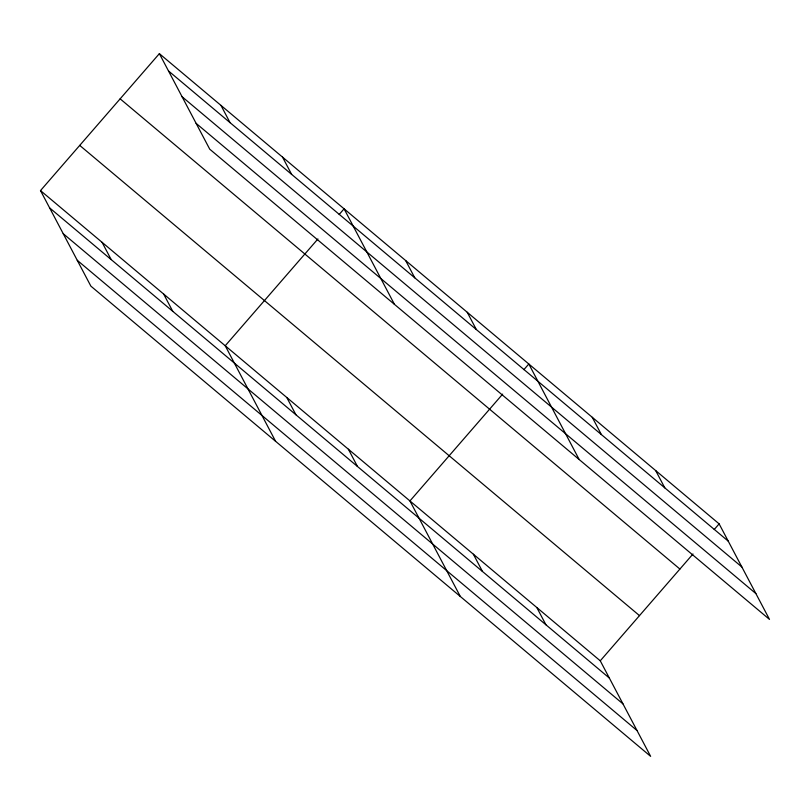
<?xml version="1.0" encoding="UTF-8"?>
<svg xmlns="http://www.w3.org/2000/svg" width="810" height="810" viewBox="0 0 810 810"><rect width="100%" height="100%" fill="white"/><g stroke="black" fill="none" stroke-linecap="round" stroke-linejoin="round"><path stroke-width="1.21" d="M40.5 190.593L600.261 660.808L650.633 756.348L90.872 286.132L40.5 190.593L159.368 53.652L719.128 523.867L769.5 619.407L209.739 149.192L159.368 53.652M317.935 238.95L225.22 345.759L275.592 441.298M339.188 214.478L344.088 208.828L394.46 304.368M502.656 394.126L409.941 500.934L460.313 596.474M523.908 369.643L528.808 363.994L579.18 459.533M600.261 660.808L692.975 553.999M714.228 529.517L719.128 523.867M168.48 70.926L728.231 541.141M182.098 96.754L741.849 566.97M196.121 123.363L755.882 593.578M120.143 98.84L679.904 569.055M79.724 145.405L639.485 615.61M49.602 207.866L609.363 678.071M63.22 233.695L622.981 703.9M77.254 260.304L637.014 730.519M655.685 470.58L664.797 487.853M592.252 417.292L601.354 434.555M467.238 312.275L476.341 329.548M405.658 260.547L414.771 277.82M536.817 607.51L545.92 624.783M282.518 157.099L291.62 174.373M473.374 554.222L482.487 571.495M220.948 105.381L230.05 122.654M348.371 449.206L357.473 466.479M286.791 397.487L295.903 414.76M163.65 294.04L172.753 311.313M102.07 242.311L111.183 259.585"/></g></svg>
